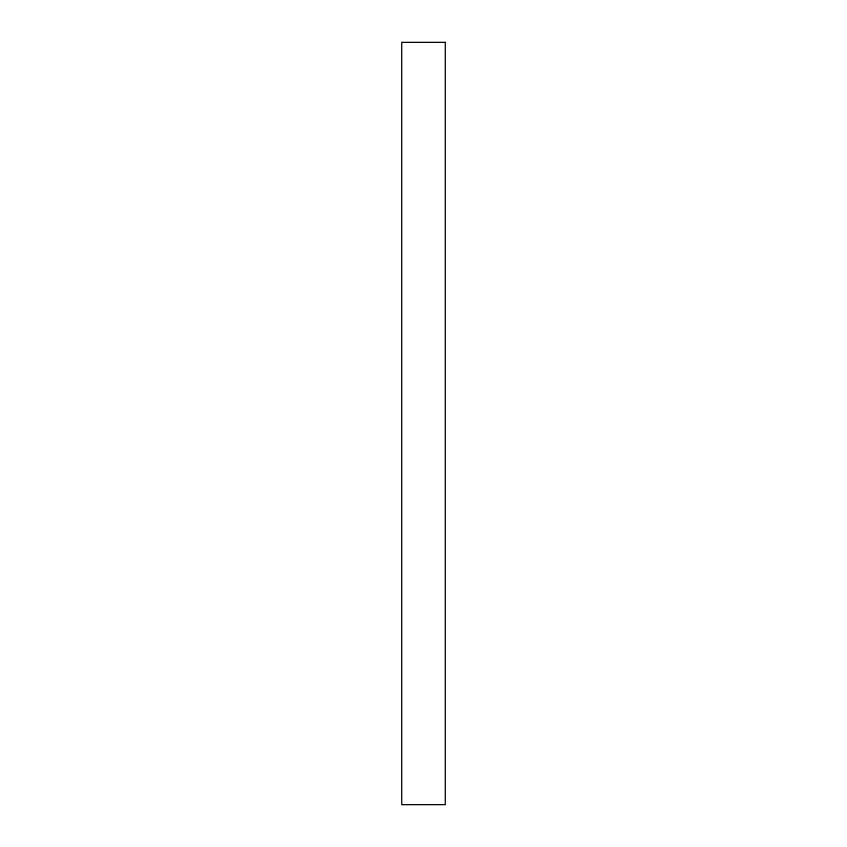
<?xml version="1.0" encoding="UTF-8"?>
<svg xmlns="http://www.w3.org/2000/svg" width="847" height="847" viewBox="0 0 847 847"><rect width="100%" height="100%" fill="white"/><g stroke="black" fill="none" stroke-linecap="round" stroke-linejoin="round"><path stroke-width="1.27" d="M445.278 42.35L401.722 42.35L401.722 804.65L445.278 804.65L445.278 42.35"/></g></svg>
